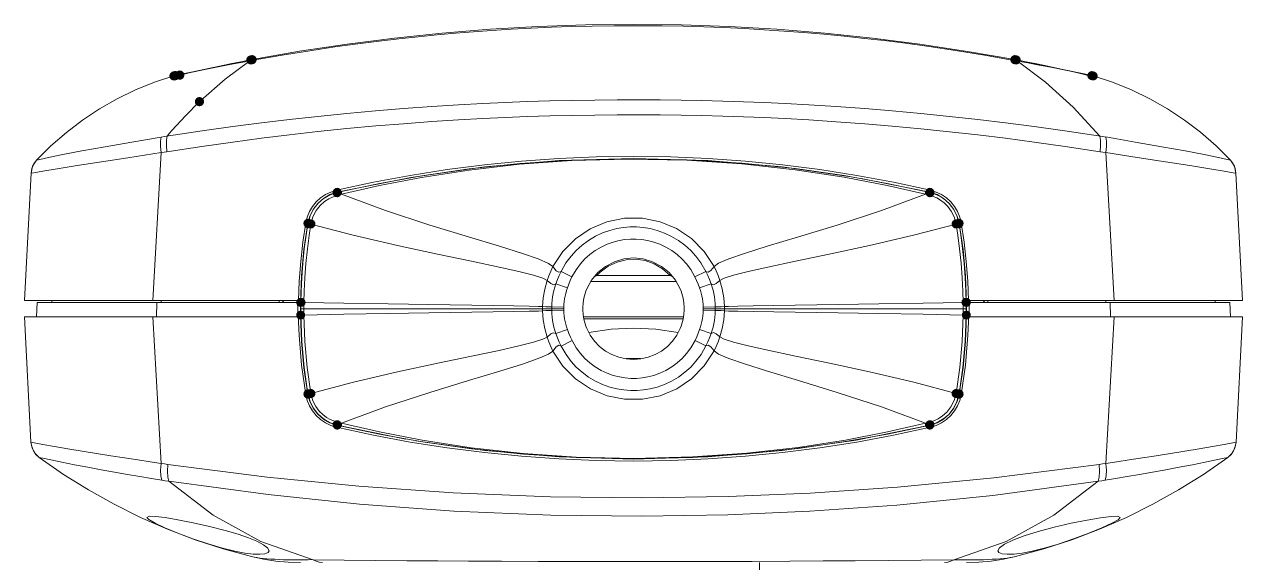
# Model space of a CAD drawing. Header units: millimetres. Extents: x 0 to 260, y 22 to 203.
# Drawn here: x 52.81 to 87.15, y 65.13 to 80.3 of the extents above; entities that cross this region are included whole.
import ezdxf

# ---------------------------------------------------------------- set-up
doc = ezdxf.new("R2010")
doc.units = ezdxf.units.MM

msp = doc.modelspace()

# ---------------------------------------------------------------- hatches: boundary and pattern name
h = msp.add_hatch(color=7)
edge = h.paths.add_edge_path()
edge.add_arc((59.19156, 79.298236), 0.129519, 0, 360)
h = msp.add_hatch(color=7)
edge = h.paths.add_edge_path()
edge.add_arc((59.226697, 79.304762), 0.12961, 0, 360)
h = msp.add_hatch(color=7)
edge = h.paths.add_edge_path()
edge.add_arc((80.733759, 79.304762), 0.129519, 0, 360)
h = msp.add_hatch(color=7)
edge = h.paths.add_edge_path()
edge.add_arc((80.768896, 79.298236), 0.129519, 0, 360)
h = msp.add_hatch(color=7)
edge = h.paths.add_edge_path()
edge.add_arc((57.018273, 78.845481), 0.125932, 0, 360)
h = msp.add_hatch(color=7)
edge = h.paths.add_edge_path()
edge.add_arc((57.020495, 78.846186), 0.125514, 0, 360)
h = msp.add_hatch(color=7)
edge = h.paths.add_edge_path()
edge.add_arc((57.02935, 78.848021), 0.13105, 0, 360)
h = msp.add_hatch(color=7)
edge = h.paths.add_edge_path()
edge.add_arc((57.031749, 78.84922), 0.131661, 0, 360)
h = msp.add_hatch(color=7)
edge = h.paths.add_edge_path()
edge.add_arc((57.045507, 78.852854), 0.128047, 0, 360)
h = msp.add_hatch(color=7)
edge = h.paths.add_edge_path()
edge.add_arc((57.054291, 78.854759), 0.127965, 0, 360)
h = msp.add_hatch(color=7)
edge = h.paths.add_edge_path()
edge.add_arc((57.063323, 78.856981), 0.130168, 0, 360)
h = msp.add_hatch(color=7)
edge = h.paths.add_edge_path()
edge.add_arc((57.187853, 78.870598), 0.130431, 0, 360)
h = msp.add_hatch(color=7)
edge = h.paths.add_edge_path()
edge.add_arc((82.903025, 78.855676), 0.127435, 0, 360)
h = msp.add_hatch(color=7)
edge = h.paths.add_edge_path()
edge.add_arc((82.908916, 78.8543), 0.126555, 0, 360)
h = msp.add_hatch(color=7)
edge = h.paths.add_edge_path()
edge.add_arc((82.915442, 78.852748), 0.127606, 0, 360)
h = msp.add_hatch(color=7)
edge = h.paths.add_edge_path()
edge.add_arc((82.938726, 78.846362), 0.126187, 0, 360)
h = msp.add_hatch(color=7)
edge = h.paths.add_edge_path()
edge.add_arc((82.942359, 78.845339), 0.126187, 0, 360)
h = msp.add_hatch(color=7)
edge = h.paths.add_edge_path()
edge.add_arc((57.742667, 78.122004), 0.130574, 0, 360)
h = msp.add_hatch(color=7)
edge = h.paths.add_edge_path()
edge.add_arc((61.621811, 75.556498), 0.129816, 0, 360)
h = msp.add_hatch(color=7)
edge = h.paths.add_edge_path()
edge.add_arc((61.624633, 75.566199), 0.127174, 0, 360)
h = msp.add_hatch(color=7)
edge = h.paths.add_edge_path()
edge.add_arc((78.335646, 75.566199), 0.127174, 0, 360)
h = msp.add_hatch(color=7)
edge = h.paths.add_edge_path()
edge.add_arc((78.338468, 75.556498), 0.129816, 0, 360)
h = msp.add_hatch(color=7)
edge = h.paths.add_edge_path()
edge.add_arc((60.799663, 74.692969), 0.127089, 0, 360)
h = msp.add_hatch(color=7)
edge = h.paths.add_edge_path()
edge.add_arc((60.802344, 74.687218), 0.128058, 0, 360)
h = msp.add_hatch(color=7)
edge = h.paths.add_edge_path()
edge.add_arc((60.806753, 74.681574), 0.127972, 0, 360)
h = msp.add_hatch(color=7)
edge = h.paths.add_edge_path()
edge.add_arc((60.808482, 74.691734), 0.12806, 0, 360)
h = msp.add_hatch(color=7)
edge = h.paths.add_edge_path()
edge.add_arc((60.885035, 74.674624), 0.127969, 0, 360)
h = msp.add_hatch(color=7)
edge = h.paths.add_edge_path()
edge.add_arc((79.07528, 74.67473), 0.127969, 0, 360)
h = msp.add_hatch(color=7)
edge = h.paths.add_edge_path()
edge.add_arc((79.151797, 74.691734), 0.12806, 0, 360)
h = msp.add_hatch(color=7)
edge = h.paths.add_edge_path()
edge.add_arc((79.153526, 74.681574), 0.127972, 0, 360)
h = msp.add_hatch(color=7)
edge = h.paths.add_edge_path()
edge.add_arc((79.157971, 74.687148), 0.127969, 0, 360)
h = msp.add_hatch(color=7)
edge = h.paths.add_edge_path()
edge.add_arc((79.160617, 74.692792), 0.127174, 0, 360)
h = msp.add_hatch(color=7)
edge = h.paths.add_edge_path()
edge.add_arc((60.596039, 72.464824), 0.126824, 0, 360)
h = msp.add_hatch(color=7)
edge = h.paths.add_edge_path()
edge.add_arc((60.605211, 72.465036), 0.128751, 0, 360)
h = msp.add_hatch(color=7)
edge = h.paths.add_edge_path()
edge.add_arc((79.355068, 72.465882), 0.128498, 0, 360)
h = msp.add_hatch(color=7)
edge = h.paths.add_edge_path()
edge.add_arc((79.364417, 72.464824), 0.126824, 0, 360)
h = msp.add_hatch(color=7)
edge = h.paths.add_edge_path()
edge.add_arc((60.595863, 72.105167), 0.126824, 0, 360)
h = msp.add_hatch(color=7)
edge = h.paths.add_edge_path()
edge.add_arc((79.364417, 72.105167), 0.126824, 0, 360)
h = msp.add_hatch(color=7)
edge = h.paths.add_edge_path()
edge.add_arc((60.799662, 69.877199), 0.127174, 0, 360)
h = msp.add_hatch(color=7)
edge = h.paths.add_edge_path()
edge.add_arc((60.802308, 69.882844), 0.127969, 0, 360)
h = msp.add_hatch(color=7)
edge = h.paths.add_edge_path()
edge.add_arc((60.806753, 69.888418), 0.127972, 0, 360)
h = msp.add_hatch(color=7)
edge = h.paths.add_edge_path()
edge.add_arc((60.808482, 69.878434), 0.127972, 0, 360)
h = msp.add_hatch(color=7)
edge = h.paths.add_edge_path()
edge.add_arc((60.884964, 69.895261), 0.127969, 0, 360)
h = msp.add_hatch(color=7)
edge = h.paths.add_edge_path()
edge.add_arc((79.075245, 69.895367), 0.127969, 0, 360)
h = msp.add_hatch(color=7)
edge = h.paths.add_edge_path()
edge.add_arc((79.151797, 69.878434), 0.127972, 0, 360)
h = msp.add_hatch(color=7)
edge = h.paths.add_edge_path()
edge.add_arc((79.153526, 69.888594), 0.12806, 0, 360)
h = msp.add_hatch(color=7)
edge = h.paths.add_edge_path()
edge.add_arc((79.157936, 69.882949), 0.127969, 0, 360)
h = msp.add_hatch(color=7)
edge = h.paths.add_edge_path()
edge.add_arc((79.160617, 69.877199), 0.127174, 0, 360)
h = msp.add_hatch(color=7)
edge = h.paths.add_edge_path()
edge.add_arc((61.621811, 69.013493), 0.129816, 0, 360)
h = msp.add_hatch(color=7)
edge = h.paths.add_edge_path()
edge.add_arc((61.624633, 69.003792), 0.127174, 0, 360)
h = msp.add_hatch(color=7)
edge = h.paths.add_edge_path()
edge.add_arc((78.335646, 69.003792), 0.127174, 0, 360)
h = msp.add_hatch(color=7)
edge = h.paths.add_edge_path()
edge.add_arc((78.338468, 69.013493), 0.129816, 0, 360)

# ---------------------------------------------------------------- linework, layer by layer
at = {"color": 7, "lineweight": 0}
for points in [[(80.727197, 79.307126), (79.393225, 79.539794), (78.05549, 79.74144), (76.714531, 79.912065), (75.370884, 80.051669), (74.025088, 80.160252), (72.677679, 80.237816), (71.329196, 80.284361), (69.980175, 80.299886), (68.631154, 80.284394), (67.282671, 80.237884), (65.935262, 80.160356), (64.589466, 80.051812), (63.245819, 79.912251), (61.90486, 79.741675), (60.567125, 79.540084), (59.233153, 79.307478)], [(80.763357, 79.276822), (79.872593, 79.434161), (79.058735, 79.565747), (78.319312, 79.675461), (77.650799, 79.766125), (77.047549, 79.841619), (76.49404, 79.904766), (75.923951, 79.964739), (75.343632, 80.020125), (74.777424, 80.068808), (74.220035, 80.111141), (73.663351, 80.148183), (73.100318, 80.180639), (72.530935, 80.20745), (71.962962, 80.228969), (71.390757, 80.24555), (70.78786, 80.256486), (70.126049, 80.26213), (69.437074, 80.259661), (68.814068, 80.250841), (68.23269, 80.23673), (67.66366, 80.216975), (67.090396, 80.191927), (66.528068, 80.161941), (65.989024, 80.128428), (65.471146, 80.091386), (64.96491, 80.050464), (64.447385, 80.004603), (63.907282, 79.951686), (63.363651, 79.893477), (62.808379, 79.828566), (62.211126, 79.753425), (61.562015, 79.664172), (60.856107, 79.558691), (60.077526, 79.432397)], [(60.077456, 79.432538), (59.196922, 79.276963)], [(59.174168, 79.296119), (58.907821, 79.244613), (58.613252, 79.184641), (58.309157, 79.120436), (57.999066, 79.053761), (57.714021, 78.990613), (57.491066, 78.940166), (57.339724, 78.905947), (57.196496, 78.872786)], [(57.893444, 79.025997), (57.587938, 78.964614), (57.350166, 78.91593)], [(57.997337, 79.057006), (57.55954, 78.964226)], [(59.16228, 79.270613), (58.464133, 78.755205), (57.776569, 78.152308)], [(59.197064, 79.276822), (58.859808, 79.214733), (58.549716, 79.155114), (58.225866, 79.092319), (57.89355, 79.025997)], [(58.324962, 79.125586), (57.997231, 79.057147)], [(58.604679, 79.183124), (58.324926, 79.125621)], [(59.016371, 79.26578), (58.909832, 79.244613), (58.80541, 79.224152), (58.604679, 79.18323)], [(59.125238, 79.286806), (59.01623, 79.265639)], [(59.16228, 79.270613), (59.172863, 79.28543), (59.184858, 79.29566)], [(59.233259, 79.307126), (59.174345, 79.296189)], [(59.197064, 79.276822), (59.208, 79.291991), (59.219994, 79.302222)], [(80.819519, 79.28991), (80.727091, 79.307196)], [(80.763357, 79.276822), (80.752421, 79.291991), (80.740426, 79.302222)], [(81.096697, 79.215509), (80.763322, 79.276892)], [(80.798, 79.270613), (80.787416, 79.28543), (80.775422, 79.29566)], [(81.100119, 79.235124), (80.782971, 79.29686)], [(80.798, 79.270613), (81.59563, 78.674419), (82.377739, 77.963924), (83.128803, 77.151477)], [(80.914946, 79.271636), (80.819343, 79.289981)], [(81.008502, 79.253045), (80.915016, 79.271742)], [(82.620802, 78.90577), (82.472283, 78.939637), (82.255325, 78.98832), (81.975219, 79.050409), (81.662658, 79.118143), (81.350803, 79.183759), (81.049177, 79.245143)], [(82.382395, 78.962638), (82.081829, 79.023316), (81.747042, 79.089638), (81.414373, 79.154549), (81.09652, 79.21558)], [(81.277883, 79.198964), (81.100083, 79.2353)], [(81.528356, 79.147635), (81.277883, 79.19914)], [(82.089378, 79.03016), (81.528461, 79.147635)], [(82.58877, 78.924044), (82.089237, 79.03023)], [(57.01979, 78.845833), (56.471665, 78.666681), (55.938581, 78.451902), (55.422182, 78.202511), (54.924113, 77.919527), (54.446021, 77.603966), (53.98955, 77.256845), (53.556346, 76.879181), (53.148054, 76.471992)], [(57.350166, 78.915754), (57.190005, 78.88224), (57.039016, 78.850137)], [(57.181009, 78.882699), (57.070237, 78.85871)], [(57.55961, 78.964331), (57.18108, 78.88284)], [(82.613218, 78.915084), (82.382501, 78.962709)], [(82.86369, 78.864425), (82.588876, 78.924044)], [(82.770486, 78.882346), (82.613147, 78.915154)], [(82.780999, 78.868587), (82.764066, 78.872821), (82.620838, 78.905629)], [(82.94049, 78.845833), (82.92144, 78.850419), (82.770451, 78.882522)], [(82.94049, 78.845833), (82.888279, 78.858533), (82.834656, 78.866294), (82.781034, 78.868411)], [(82.899673, 78.85617), (82.862632, 78.864284)], [(82.94049, 78.845833), (82.91897, 78.851831)], [(86.812085, 76.472168), (86.403793, 76.879358), (85.970588, 77.257021), (85.514117, 77.604142), (85.036025, 77.919703), (84.537957, 78.202688), (84.021557, 78.452078), (83.488473, 78.666858), (82.940349, 78.84601)], [(82.143812, 77.298973), (81.274214, 77.419623), (80.470587, 77.523693), (79.68742, 77.617532), (78.892612, 77.706079), (78.081928, 77.788276), (77.274067, 77.861654), (76.500426, 77.924096), (75.693623, 77.981951), (74.92492, 78.029929), (74.256759, 78.066618), (73.662328, 78.094487), (73.083067, 78.117418), (72.495339, 78.136821), (71.906906, 78.15199), (71.320237, 78.162926), (70.730745, 78.170334), (70.132787, 78.173509), (69.519659, 78.172451), (68.893478, 78.166807), (68.260595, 78.156576), (67.622773, 78.141407), (66.984951, 78.121651), (66.357712, 78.097309), (65.731531, 78.068029), (65.047848, 78.030634), (64.294314, 77.983362), (63.495273, 77.926565), (62.709989, 77.863771), (61.898601, 77.79004), (61.083331, 77.70749), (60.28182, 77.61859), (59.492656, 77.523693), (58.685853, 77.419623), (57.815551, 77.298621), (56.748751, 77.138812)], [(57.737904, 78.115477), (57.348438, 77.725305), (56.96779, 77.30938)], [(57.747535, 78.128566), (57.766938, 78.147616)], [(83.135152, 76.710575), (82.14808, 76.860859), (81.276366, 76.983625), (80.47168, 77.089459), (79.687455, 77.185767), (78.891941, 77.275725), (78.080905, 77.358981), (77.272691, 77.43377), (76.49905, 77.497623), (75.692247, 77.556184), (74.923191, 77.605572), (74.25503, 77.642967), (73.660952, 77.671895), (73.082044, 77.695178), (72.494316, 77.714934), (71.906236, 77.730456), (71.319566, 77.741745), (70.730427, 77.7488), (70.132822, 77.752328), (69.520047, 77.750917), (68.893866, 77.745272), (68.260983, 77.734689), (67.623514, 77.719167), (66.986044, 77.699411), (66.359158, 77.674011), (65.73333, 77.644025), (65.049647, 77.606278), (64.295761, 77.5583), (63.496366, 77.500445), (62.71073, 77.435886), (61.899694, 77.361097), (61.084072, 77.277136), (60.281855, 77.186825), (59.491633, 77.089811), (58.683066, 76.983625), (57.811, 76.860859), (56.824986, 76.710575)], [(56.831512, 77.151547), (56.899598, 77.231275), (56.968037, 77.309239)], [(83.294502, 77.125336), (83.211247, 77.139094), (82.143741, 77.298903)], [(56.665777, 77.125336), (55.836044, 76.982814), (55.084627, 76.851228), (54.425638, 76.733047), (53.885888, 76.628625), (53.485486, 76.544311), (53.238188, 76.490689), (53.148936, 76.472344)], [(56.666483, 76.684046), (56.648491, 76.855496), (56.648138, 77.007544), (56.665777, 77.125371)], [(56.748821, 77.138777), (56.665918, 77.125371)], [(56.824951, 76.710575), (56.810134, 76.88132), (56.812251, 77.033367), (56.831301, 77.151547)], [(83.135152, 76.710575), (83.149969, 76.88132), (83.147852, 77.033367), (83.128803, 77.151547)], [(83.293797, 76.684046), (83.311788, 76.855496), (83.312141, 77.007544), (83.294502, 77.125371)], [(86.811414, 76.472521), (86.722162, 76.490865), (86.474512, 76.544135), (86.074462, 76.628449), (85.534712, 76.732871), (84.875723, 76.851051), (84.123953, 76.982638), (83.294573, 77.125513)], [(56.666659, 76.684046), (55.725095, 76.536938)], [(56.666659, 76.684046), (56.428534, 72.514213)], [(56.824951, 76.710575), (56.746281, 76.697875), (56.666553, 76.684117)], [(83.29362, 76.684046), (83.213893, 76.697805), (83.135223, 76.710505)], [(84.177646, 76.545899), (83.293585, 76.684188)], [(83.29362, 76.684046), (83.407567, 74.692616)], [(55.725095, 76.536938), (54.983909, 76.423344), (54.290701, 76.317863), (53.731548, 76.228257), (53.322326, 76.159466), (53.075734, 76.118896), (52.99389, 76.110077)], [(52.993996, 76.110077), (53.016573, 76.242016), (53.069137, 76.365135), (53.148865, 76.47238)], [(53.148159, 76.472168), (53.039063, 76.304995), (52.993996, 76.110571)], [(78.349404, 75.62536), (77.314365, 75.848851), (76.274877, 76.042542), (75.231575, 76.206435), (74.185094, 76.340529), (73.136071, 76.444824), (72.085142, 76.519321), (71.032941, 76.564019), (69.980104, 76.578919), (68.927268, 76.564019), (67.875067, 76.519321), (66.824137, 76.444824), (65.775115, 76.340529), (64.728634, 76.206435), (63.685332, 76.042542), (62.645844, 75.848851), (61.610804, 75.62536)], [(61.74867, 75.512366), (62.816881, 75.754724), (64.006095, 75.986146), (65.343123, 76.193932), (66.769051, 76.355504), (68.239076, 76.458868), (69.833984, 76.501202), (71.484278, 76.469804), (73.036148, 76.369263), (74.538628, 76.204516), (75.923281, 75.991438), (77.135778, 75.756488), (78.211751, 75.512366)], [(61.750081, 75.591247), (62.820409, 75.818083), (64.010681, 76.031513), (65.347003, 76.22413), (66.771873, 76.375472), (68.240487, 76.473544), (69.834337, 76.513761), (71.482867, 76.483774), (73.033678, 76.388524), (74.534748, 76.234008), (75.919048, 76.036805), (77.132251, 75.819141), (78.210339, 75.591247)], [(63.700342, 75.986746), (65.788787, 76.28449)], [(65.788928, 76.28442), (67.881959, 76.46222)], [(67.881817, 76.462184), (69.98014, 76.521451)], [(69.980069, 76.521416), (72.078391, 76.462149)], [(72.078462, 76.462184), (74.171492, 76.284384), (76.11812, 76.007101)], [(84.976194, 76.423238), (84.177505, 76.546004)], [(86.966284, 76.110077), (86.884439, 76.118896), (86.637495, 76.159466), (86.228978, 76.228258), (85.669473, 76.317863), (84.976264, 76.423344)], [(86.966284, 76.110077), (86.943706, 76.242016), (86.891142, 76.365135), (86.811414, 76.47238)], [(86.966284, 76.11043), (86.921217, 76.304987), (86.81212, 76.472027)], [(52.993996, 76.11043), (52.805612, 72.514213)], [(61.623787, 75.569551), (63.700237, 75.986887)], [(76.396215, 75.959547), (78.336493, 75.569727)], [(86.966284, 76.11043), (87.154667, 72.514213)], [(61.610875, 75.62536), (61.447608, 75.574609), (61.296137, 75.501464), (61.158332, 75.407904), (61.036068, 75.29591), (60.931216, 75.167462), (60.84565, 75.024541), (60.781243, 74.869127), (60.739867, 74.703199)], [(60.796276, 74.693462), (60.851662, 74.89631), (60.945854, 75.085751), (61.075323, 75.254026), (61.235484, 75.394079), (61.42034, 75.500971), (61.623893, 75.56941)], [(61.625339, 75.562672), (61.750222, 75.591247)], [(61.750081, 75.591247), (61.744437, 75.579958), (61.744084, 75.552088), (61.74867, 75.512224)], [(78.210198, 75.591247), (78.335082, 75.562672)], [(78.210198, 75.591247), (78.215843, 75.579958), (78.216196, 75.552088), (78.211609, 75.512224)], [(78.336493, 75.569551), (78.540046, 75.501112), (78.724901, 75.39422), (78.885062, 75.253815), (79.014532, 75.085892), (79.108371, 74.896451), (79.164109, 74.693604)], [(79.220307, 74.703093), (79.178945, 74.869021), (79.114573, 75.024435), (79.02905, 75.167356), (78.924238, 75.295804), (78.801997, 75.407798), (78.664186, 75.501358), (78.512666, 75.574503), (78.349299, 75.625254)], [(60.80319, 74.692439), (60.863515, 74.907987), (60.968643, 75.108364), (61.095996, 75.265351), (61.231815, 75.383178), (61.368693, 75.467845), (61.500632, 75.526053)], [(60.885846, 74.679669), (60.939468, 74.874402), (61.032954, 75.055377), (61.146902, 75.198605), (61.26861, 75.306555), (61.391377, 75.385577), (61.510263, 75.440963), (61.622446, 75.478005)], [(61.500632, 75.526124), (61.625515, 75.562813)], [(61.61846, 75.550254), (61.617401, 75.520268)], [(61.617437, 75.520268), (61.622376, 75.477934)], [(61.622411, 75.477899), (61.706725, 75.500477)], [(61.706831, 75.500653), (61.748811, 75.512295)], [(67.707827, 73.47391), (67.582944, 73.563868), (67.292961, 73.688399), (66.84705, 73.843621), (66.2057, 74.044704), (65.328341, 74.309288), (64.238611, 74.642663), (62.988014, 75.052943), (61.748705, 75.51226)], [(72.250371, 73.477684), (72.375607, 73.56729), (72.66559, 73.691468), (73.111148, 73.846337), (73.752146, 74.047068), (74.629504, 74.310946), (75.719234, 74.643615), (76.970537, 75.05319), (78.211609, 75.512507)], [(78.211574, 75.512366), (78.274016, 75.495079)], [(78.273945, 75.49515), (78.337798, 75.477864)], [(78.334941, 75.562672), (78.437952, 75.533744)], [(78.337869, 75.477899), (78.430649, 75.448619), (78.529074, 75.406638), (78.631732, 75.34843), (78.73686, 75.270466), (78.840577, 75.169219), (78.937591, 75.039396), (79.019788, 74.876766), (79.074469, 74.679563)], [(78.342843, 75.520268), (78.337904, 75.477934)], [(78.34182, 75.550254), (78.342878, 75.520268)], [(78.437916, 75.533709), (78.547277, 75.489964), (78.661577, 75.428228), (78.779052, 75.343914), (78.894764, 75.232789), (79.003772, 75.089914), (79.095494, 74.91035)], [(79.0956, 74.910491), (79.156983, 74.692122)], [(60.739796, 74.703093), (60.657384, 74.159005), (60.595907, 73.612437), (60.555398, 73.06395), (60.535891, 72.514107)], [(60.599391, 72.464824), (60.606799, 72.78056), (60.625143, 73.158032), (60.656188, 73.566196), (60.698874, 73.976124), (60.750027, 74.358182), (60.801532, 74.682032)], [(60.688961, 72.469304), (60.696016, 72.782218), (60.713302, 73.156868), (60.743289, 73.56221), (60.784916, 73.968963), (60.834305, 74.347846), (60.884047, 74.669579)], [(60.68949, 73.954816), (60.796382, 74.693533)], [(60.812151, 74.681045), (60.841431, 74.676459)], [(60.813844, 74.691064), (60.843125, 74.68683)], [(60.841608, 74.676564), (60.884294, 74.669509)], [(60.843301, 74.686901), (60.885987, 74.679493)], [(67.542481, 73.081515), (67.422889, 73.143251), (67.157953, 73.226507), (66.745908, 73.330929), (66.188519, 73.456165), (65.413114, 73.621265), (64.457792, 73.822348), (63.32855, 74.067176), (62.080069, 74.357865), (60.884153, 74.669721)], [(67.707827, 73.47391), (67.986169, 73.89689), (68.341769, 74.257782), (68.760869, 74.541063), (69.2283, 74.736149), (69.724658, 74.836337), (70.230541, 74.837043), (70.727605, 74.73756), (71.195036, 74.543179), (71.614841, 74.260251), (71.971147, 73.900418), (72.250194, 73.47779)], [(72.020924, 73.336785), (71.882988, 73.576321), (71.741171, 73.767527), (71.593004, 73.930157), (71.430021, 74.076913), (71.249399, 74.210263), (71.056077, 74.325268), (70.854641, 74.419107), (70.650735, 74.491427), (70.448946, 74.543285), (70.254213, 74.575388), (70.066182, 74.590557), (69.881679, 74.589852), (69.696471, 74.574329), (69.506677, 74.542227), (69.309474, 74.491427), (69.107685, 74.419813), (68.905896, 74.325974), (68.711516, 74.210968), (68.530893, 74.077618), (68.368263, 73.93051), (68.219391, 73.767879), (68.076163, 73.575263), (67.937521, 73.333257)], [(72.416599, 73.08529), (72.536191, 73.146673), (72.801127, 73.229929), (73.213172, 73.333645), (73.770208, 73.459234), (74.545613, 73.623629), (75.500583, 73.824006), (76.630177, 74.068129), (77.879011, 74.358465), (79.075986, 74.669615)], [(79.116978, 74.686901), (79.074292, 74.679493)], [(79.118672, 74.676564), (79.075986, 74.669509)], [(79.076127, 74.669685), (79.125163, 74.354655), (79.174199, 73.977182), (79.216179, 73.568666), (79.246518, 73.160502), (79.264157, 72.782677), (79.271213, 72.46941)], [(79.146435, 74.691064), (79.117155, 74.68683)], [(79.148129, 74.681045), (79.118848, 74.676459)], [(79.158818, 74.682103), (79.209265, 74.365309), (79.260418, 73.984661), (79.303809, 73.57297), (79.335207, 73.161278), (79.353198, 72.780984)], [(79.164004, 74.693462), (79.270895, 73.955099), (79.338629, 73.211796)], [(79.424248, 72.514107), (79.404889, 73.06395), (79.364364, 73.612437), (79.302804, 74.159005), (79.220342, 74.703093)], [(83.407497, 74.692757), (83.532027, 72.514001)], [(71.712949, 73.184844), (71.596885, 73.386632), (71.476941, 73.548557), (71.350999, 73.686494), (71.21271, 73.811377), (71.059604, 73.924619), (70.895916, 74.021632), (70.724818, 74.101713), (70.550899, 74.163449), (70.379096, 74.207546), (70.213291, 74.235063), (70.053129, 74.247763), (69.896496, 74.24741), (69.739157, 74.234005), (69.577232, 74.206488), (69.40931, 74.163449), (69.237154, 74.102419), (69.065704, 74.022338), (68.90131, 73.924971), (68.748204, 73.81173), (68.609916, 73.687199), (68.483621, 73.548557), (68.362618, 73.385574), (68.245496, 73.181669)], [(60.592511, 72.464824), (60.621439, 73.211655), (60.689525, 73.954957)], [(68.663502, 72.843108), (68.796853, 73.087583), (68.976416, 73.30313), (69.193727, 73.479872), (69.441025, 73.608988), (69.706314, 73.688363), (69.980069, 73.715174), (70.254177, 73.688363), (70.519114, 73.609341), (70.766058, 73.479872), (70.983722, 73.303483), (71.163286, 73.087583), (71.296636, 72.843108)], [(71.012191, 73.224461), (70.801862, 73.413395), (70.565359, 73.55239), (70.310609, 73.64108), (70.045536, 73.679103), (69.778065, 73.666094), (69.516121, 73.60169), (69.26763, 73.485527), (69.040516, 73.317241), (68.948088, 73.224461)], [(67.542481, 73.081515), (67.590458, 73.215218), (67.645492, 73.346451), (67.707933, 73.473804)], [(67.937451, 73.333328), (67.870423, 73.311456), (67.795634, 73.357669), (67.707792, 73.473733)], [(67.937451, 73.333328), (67.884887, 73.220792), (67.836556, 73.105433), (67.791401, 72.983725)], [(68.245602, 73.181739), (67.937274, 73.333434)], [(68.245602, 73.181739), (68.199035, 73.081903), (68.155996, 72.978892), (68.11578, 72.870589)], [(68.879508, 73.186925), (68.947947, 73.224319)], [(68.948088, 73.224461), (71.012191, 73.224461)], [(71.080595, 73.186925), (71.012156, 73.224319)], [(71.712949, 73.184844), (72.020924, 73.336891)], [(71.843512, 72.873411), (71.804001, 72.979597), (71.760256, 73.083667), (71.712984, 73.184914)], [(72.167503, 72.987112), (72.123053, 73.106351), (72.07437, 73.222767), (72.020747, 73.336714)], [(72.020924, 73.336785), (72.087246, 73.315266), (72.162388, 73.361832), (72.250229, 73.477543)], [(72.250371, 73.477684), (72.312812, 73.350332), (72.368551, 73.219098), (72.416529, 73.085396)], [(79.338664, 73.211725), (79.367944, 72.464895)], [(67.416398, 72.34495), (67.434389, 72.594011), (67.476723, 72.840603), (67.542339, 73.08155)], [(67.791542, 72.983654), (67.726631, 72.959313), (67.645139, 72.992121), (67.542481, 73.081374)], [(67.791542, 72.983654), (67.762261, 72.894049), (67.737567, 72.803032), (67.7164, 72.711663), (67.699467, 72.619235), (67.686767, 72.526102), (67.6783, 72.432263), (67.673714, 72.337718)], [(68.115744, 72.87066), (67.791542, 72.983549)], [(68.115744, 72.87066), (68.091403, 72.795165), (68.070236, 72.718965), (68.052597, 72.642412), (68.038486, 72.564801), (68.02755, 72.486837), (68.020494, 72.408168), (68.016614, 72.329146)], [(68.614749, 72.710111), (68.637326, 72.777138), (68.663432, 72.843108)], [(68.778931, 73.054633), (71.181348, 73.054633)], [(71.296777, 72.843108), (71.322882, 72.777138), (71.34546, 72.710111)], [(71.943595, 72.329428), (71.939714, 72.409156), (71.932306, 72.487825), (71.921723, 72.566495), (71.907259, 72.644459), (71.88962, 72.721364), (71.868453, 72.797917), (71.843406, 72.873411)], [(71.843512, 72.873411), (72.167362, 72.987006)], [(72.167503, 72.987112), (72.232061, 72.963123), (72.313906, 72.996284), (72.416564, 73.085184)], [(72.28653, 72.338036), (72.281944, 72.433286), (72.273125, 72.527125), (72.260425, 72.620964), (72.243139, 72.713744), (72.221972, 72.805819), (72.196925, 72.896836), (72.167644, 72.987147)], [(72.416599, 73.08529), (72.482922, 72.843284), (72.525608, 72.595281), (72.543952, 72.345162)], [(52.805577, 72.514107), (60.535996, 72.514107)], [(53.578478, 72.456887), (53.583417, 72.514037)], [(56.662532, 72.456887), (56.663943, 72.514037)], [(59.98912, 72.465847), (59.986651, 72.514178)], [(60.094177, 72.514107), (60.092414, 72.464366)], [(60.107795, 72.514107), (60.106031, 72.464718)], [(68.550508, 72.319092), (68.55968, 72.451383), (68.581199, 72.582264), (68.614713, 72.709969)], [(71.345531, 72.710111), (71.379045, 72.582052), (71.400564, 72.451172), (71.409736, 72.319233)], [(79.353304, 72.781089), (79.360713, 72.465001)], [(79.424248, 72.514107), (87.154667, 72.514107)], [(79.854213, 72.464824), (79.852449, 72.514213)], [(79.868007, 72.464471), (79.866243, 72.514213)], [(79.97377, 72.514107), (79.9713, 72.465777)], [(83.297571, 72.456887), (83.29616, 72.514037)], [(86.381802, 72.456887), (86.376863, 72.514037)], [(53.149041, 72.055884), (53.170208, 72.456993)], [(60.505516, 72.456887), (53.170208, 72.456887)], [(56.535567, 72.055884), (56.541917, 72.456993)], [(60.553741, 71.536031), (60.505411, 72.456781)], [(60.535996, 72.464824), (60.592441, 72.464824)], [(60.592511, 72.105167), (60.591453, 72.225112), (60.591453, 72.345056), (60.592511, 72.465001)], [(68.016191, 72.284978), (60.598332, 72.284978)], [(60.598367, 72.284978), (60.598367, 72.368586), (60.599073, 72.458192)], [(60.599214, 72.111694), (60.598509, 72.199182), (60.598509, 72.284907)], [(60.611103, 72.466553), (60.642853, 72.467964)], [(60.642994, 72.467929), (60.688855, 72.462637)], [(60.688784, 72.107213), (60.688079, 72.196819)], [(60.688114, 72.196784), (60.688114, 72.341775), (60.688114, 72.400689), (60.68882, 72.462778)], [(66.019574, 72.196466), (64.211235, 72.168597), (63.061532, 72.150252), (61.814463, 72.129086), (60.688749, 72.107213)], [(64.211059, 72.40143), (63.061356, 72.419774), (61.814287, 72.440941), (60.688926, 72.462813)], [(67.416398, 72.34495), (67.303156, 72.349889), (67.034339, 72.355886), (66.606773, 72.364), (66.019751, 72.373525), (64.211059, 72.401395)], [(67.416398, 72.224688), (67.303156, 72.220102), (67.034339, 72.214105), (66.606773, 72.205991), (66.019751, 72.196466)], [(67.415692, 72.284978), (67.415692, 72.305086), (67.416045, 72.324842), (67.416398, 72.34495)], [(67.416398, 72.224688), (67.416045, 72.245149), (67.415692, 72.264905), (67.415692, 72.285013)], [(67.543504, 71.485372), (67.477181, 71.727025), (67.434495, 71.975027), (67.416504, 72.224794)], [(67.673749, 72.337718), (67.589082, 72.335954), (67.50371, 72.338424), (67.416574, 72.345127)], [(67.673749, 72.232273), (67.589082, 72.234037), (67.50371, 72.231215), (67.416574, 72.224865)], [(67.673749, 72.337718), (67.673396, 72.311613), (67.673044, 72.285154)], [(67.673044, 72.284978), (67.673044, 72.25852), (67.673749, 72.232414)], [(67.673749, 72.232273), (67.678335, 72.137023), (67.687155, 72.042831), (67.699855, 71.948993), (67.717141, 71.856565), (67.738307, 71.76449), (67.763355, 71.673473), (67.792635, 71.583162)], [(68.016684, 72.329075), (67.673784, 72.337542)], [(68.016684, 72.240881), (67.673784, 72.232414)], [(68.016191, 72.284978), (68.016191, 72.263106), (68.016543, 72.240881)], [(68.016684, 72.329075), (68.016332, 72.307203), (68.016332, 72.284978)], [(68.016684, 72.240881), (68.020565, 72.161153), (68.027973, 72.082131), (68.038557, 72.003814), (68.053021, 71.92585), (68.070659, 71.848945), (68.091826, 71.772392), (68.116521, 71.696897)], [(68.550155, 72.284978), (68.550155, 72.302264), (68.550508, 72.319198)], [(68.550508, 72.2509), (68.550155, 72.268186), (68.550155, 72.285119)], [(68.614749, 71.859881), (68.581235, 71.988292), (68.559715, 72.11882), (68.550543, 72.250759)], [(71.409772, 72.2509), (71.400599, 72.118608), (71.37908, 71.98808), (71.345566, 71.860022)], [(71.409772, 72.319092), (71.410124, 72.302158), (71.410124, 72.284872)], [(71.410124, 72.284978), (71.410124, 72.268045), (71.409772, 72.250759)], [(71.844888, 71.700707), (71.869229, 71.775849), (71.890043, 71.851696), (71.907682, 71.928602), (71.921793, 72.005508), (71.932729, 72.083824), (71.939785, 72.162141), (71.943666, 72.241163)], [(71.943595, 72.329428), (72.286495, 72.337895)], [(71.943595, 72.241234), (71.943948, 72.263106), (71.943948, 72.284978)], [(71.943595, 72.241234), (72.286495, 72.232767)], [(71.944089, 72.284978), (71.944089, 72.307203), (71.943736, 72.329428)], [(71.944089, 72.284978), (79.361947, 72.284978)], [(72.169055, 71.58736), (72.197983, 71.677318), (72.22303, 71.767982), (72.243844, 71.859352), (72.260777, 71.951427), (72.273477, 72.04456), (72.281944, 72.138399), (72.28653, 72.232591)], [(72.28653, 72.338036), (72.371197, 72.336272), (72.456569, 72.338741), (72.543705, 72.345444)], [(72.28653, 72.232626), (72.286883, 72.258731), (72.286883, 72.284837)], [(72.28653, 72.232626), (72.371197, 72.23439), (72.456569, 72.23192), (72.543705, 72.225217)], [(72.287059, 72.284978), (72.287059, 72.311436), (72.286707, 72.337895)], [(72.543882, 72.225394), (72.52589, 71.976686), (72.483909, 71.730447), (72.418293, 71.489852)], [(72.543882, 72.345268), (72.657123, 72.349854), (72.92594, 72.356204), (73.353507, 72.364318), (73.940529, 72.373843)], [(72.543882, 72.345268), (72.544234, 72.325159), (72.544587, 72.305051), (72.544587, 72.284943)], [(72.544587, 72.284978), (72.544587, 72.26487), (72.544234, 72.245114), (72.543882, 72.225359)], [(72.543882, 72.225394), (72.657123, 72.220455), (72.92594, 72.214458), (73.353507, 72.206344), (73.940529, 72.196819), (75.749221, 72.168949)], [(73.940705, 72.373878), (75.749044, 72.401395), (76.898747, 72.419739), (78.145816, 72.441259), (79.27153, 72.462778)], [(75.749221, 72.168879), (76.898923, 72.150182), (78.14564, 72.129015), (79.271354, 72.107143)], [(79.27146, 72.462743), (79.272165, 72.373137)], [(79.272165, 72.373172), (79.272165, 72.228181), (79.272165, 72.169267), (79.27146, 72.107178)], [(79.317109, 72.467929), (79.271601, 72.462637)], [(79.349177, 72.466906), (79.317074, 72.467964)], [(79.361912, 72.284978), (79.361912, 72.20137), (79.360854, 72.111764)], [(79.360889, 72.458298), (79.361594, 72.370809), (79.361947, 72.285084)], [(79.367768, 72.464824), (79.424212, 72.464824)], [(79.367768, 72.464824), (79.368826, 72.34488), (79.368826, 72.224935), (79.367768, 72.104991)], [(79.406538, 71.536031), (79.454869, 72.456781)], [(86.790212, 72.456887), (79.454904, 72.456887)], [(83.424712, 72.055884), (83.418363, 72.456993)], [(86.811238, 72.055884), (86.790071, 72.456993)], [(52.805577, 72.055884), (60.526471, 72.055884)], [(52.805577, 72.055884), (52.990785, 68.523873)], [(56.428428, 72.055884), (56.664084, 67.925915)], [(60.523967, 72.105167), (60.592406, 72.105167)], [(60.621439, 71.358619), (60.592511, 72.105097)], [(60.599391, 72.10552), (60.611032, 72.103051), (60.643135, 72.101287), (60.688996, 72.100934)], [(60.628001, 71.363769), (60.599426, 72.105308)], [(60.884153, 69.900306), (60.781494, 70.630909), (60.716231, 71.365039), (60.689067, 72.100934)], [(68.570157, 72.055884), (71.390263, 72.055884)], [(68.579965, 71.995947), (71.380315, 71.995947)], [(68.663502, 71.726884), (68.637397, 71.792853), (68.614819, 71.859881)], [(71.345531, 71.859881), (71.322953, 71.793206), (71.296847, 71.726884)], [(79.271319, 72.10104), (79.243802, 71.365145), (79.178891, 70.631368), (79.076232, 69.900412)], [(79.360889, 72.105167), (79.331961, 71.363628), (79.264933, 70.624206), (79.158747, 69.887959)], [(79.367768, 72.105167), (79.33884, 71.358689), (79.270754, 70.615034)], [(79.360889, 72.109295), (79.349247, 72.106825), (79.317144, 72.104709), (79.271636, 72.108236)], [(79.367768, 72.105167), (79.436207, 72.105167)], [(79.433737, 72.055884), (87.154632, 72.055884)], [(83.531851, 72.055884), (83.296196, 67.925915)], [(87.154702, 72.055884), (86.969494, 68.523873)], [(60.553741, 71.536031), (60.622224, 70.698757), (60.739655, 69.867039)], [(67.543504, 71.485372), (67.423912, 71.423636), (67.158623, 71.340733), (66.746931, 71.236664), (66.189895, 71.111427), (65.414843, 70.947033), (64.459873, 70.746302), (63.330631, 70.50218), (62.081798, 70.211844), (60.884118, 69.900341)], [(67.7926, 71.583232), (67.728042, 71.607221), (67.64655, 71.574413), (67.543539, 71.485513)], [(67.709732, 71.09266), (67.647291, 71.220365), (67.591552, 71.351246), (67.543574, 71.485301)], [(67.7926, 71.583232), (67.838108, 71.461877), (67.886439, 71.346166), (67.939356, 71.23363)], [(68.116591, 71.696933), (67.792741, 71.583338)], [(68.116591, 71.696933), (68.157161, 71.58863), (68.200552, 71.485619), (68.247119, 71.38543)], [(69.980069, 70.854923), (69.772283, 70.870445), (69.568377, 70.916306), (69.372939, 70.990742), (69.190552, 71.092695), (69.0251, 71.220753), (68.880461, 71.371389), (68.759105, 71.541428), (68.663502, 71.726989)], [(71.240615, 71.619392), (70.61256, 71.710673), (69.98014, 71.741101), (69.347719, 71.710673), (68.719665, 71.619392)], [(71.296777, 71.726884), (71.201174, 71.541675), (71.079819, 71.371284), (70.934827, 71.220647), (70.769727, 71.092589), (70.587341, 70.990636), (70.392255, 70.9162), (70.187996, 70.870339), (69.98021, 70.854817)], [(71.714995, 71.389275), (71.762267, 71.490875), (71.805659, 71.594945), (71.844817, 71.700778)], [(71.844888, 71.700707), (72.169091, 71.587466)], [(72.023323, 71.238039), (72.076592, 71.352339), (72.125276, 71.468756), (72.16902, 71.587289)], [(72.169055, 71.58736), (72.233614, 71.612054), (72.315458, 71.579246), (72.418116, 71.489993)], [(72.418152, 71.489852), (72.370527, 71.356149), (72.315141, 71.224916), (72.253052, 71.097563)], [(72.418152, 71.489852), (72.537743, 71.427763), (72.802679, 71.344508), (73.214724, 71.240438), (73.772113, 71.114849), (74.547166, 70.949397), (75.502488, 70.748313), (76.631729, 70.503486), (77.879857, 70.212444), (79.076127, 69.900236)], [(79.220307, 69.866898), (79.338047, 70.698748), (79.406574, 71.53589)], [(60.796276, 69.876529), (60.689384, 70.614893), (60.621298, 71.358548)], [(60.801462, 69.887888), (60.695276, 70.624136), (60.627895, 71.363911)], [(67.939356, 71.233559), (67.873033, 71.255431), (67.797892, 71.208512), (67.709697, 71.092801)], [(68.247154, 71.385465), (67.939179, 71.233418)], [(67.939356, 71.233559), (68.077292, 70.99367), (68.219108, 70.802465), (68.367628, 70.639834), (68.530611, 70.493079), (68.711233, 70.359729), (68.904908, 70.244723), (69.106344, 70.150884), (69.31025, 70.078212), (69.512039, 70.026706), (69.706419, 69.994604), (69.89445, 69.979434), (70.078953, 69.98014), (70.263456, 69.995662), (70.45325, 70.027765), (70.650453, 70.078565), (70.852242, 70.150179), (71.054383, 70.244017), (71.248764, 70.359376), (71.429739, 70.492726), (71.592722, 70.639834), (71.741594, 70.802817), (71.884469, 70.995787), (72.023464, 71.238145)], [(68.247154, 71.385465), (68.363571, 71.183676), (68.483515, 71.021399), (68.609457, 70.883462), (68.747746, 70.758579), (68.900851, 70.645337), (69.064893, 70.547971), (69.23599, 70.46789), (69.40991, 70.406507), (69.582065, 70.36241), (69.747518, 70.334893), (69.907679, 70.322193), (70.06396, 70.322899), (70.220946, 70.335951), (70.382518, 70.363468), (70.550793, 70.406507), (70.722949, 70.467537), (70.894399, 70.547618), (71.059146, 70.645337), (71.212251, 70.758579), (71.35054, 70.883462), (71.476835, 71.021751), (71.59819, 71.18544), (71.71496, 71.389346)], [(71.714995, 71.389275), (72.023323, 71.237934)], [(72.023323, 71.238039), (72.089998, 71.259912), (72.165139, 71.213698), (72.252981, 71.097634)], [(67.709732, 71.09266), (67.584496, 71.003054), (67.294513, 70.878876), (66.848602, 70.724007), (66.207957, 70.523276), (65.330952, 70.259399), (64.241221, 69.926729), (62.990271, 69.517154), (61.748494, 69.057485)], [(72.252946, 71.097457), (71.974604, 70.674124), (71.619357, 70.313232), (71.200257, 70.029599), (70.732826, 69.83416), (70.236468, 69.733619), (69.729879, 69.732913), (69.233168, 69.832396), (68.765385, 70.026777), (68.345226, 70.309705), (67.988921, 70.669891), (67.709874, 71.092519)], [(70.178507, 70.879053), (69.781984, 70.879053)], [(72.252946, 71.097457), (72.378182, 71.007499), (72.667812, 70.882969), (73.113724, 70.727394), (73.755074, 70.52631), (74.632079, 70.261727), (75.72181, 69.928352), (76.972407, 69.517366), (78.211715, 69.058049)], [(79.270789, 70.61514), (79.163898, 69.876423)], [(60.739796, 69.866898), (60.781172, 69.700985), (60.84558, 69.545606), (60.931146, 69.402728), (61.035997, 69.27432), (61.158262, 69.162348), (61.296066, 69.068782), (61.447538, 68.995589), (61.610804, 68.944737)], [(61.623787, 69.000441), (61.420234, 69.069232), (61.235026, 69.175771), (61.075217, 69.316529), (60.945748, 69.484099), (60.851909, 69.673541), (60.79617, 69.876388)], [(60.864679, 69.659818), (60.803296, 69.877834)], [(60.812151, 69.888947), (60.841431, 69.893533)], [(60.813844, 69.878928), (60.843125, 69.883514)], [(60.841608, 69.893392), (60.884294, 69.900447)], [(60.843301, 69.883408), (60.885987, 69.890464)], [(61.622411, 69.092092), (61.52963, 69.121373), (61.431205, 69.163353), (61.328547, 69.221562), (61.223419, 69.299526), (61.119702, 69.401126), (61.022689, 69.530948), (60.940491, 69.693578), (60.885811, 69.890428)], [(79.164004, 69.876529), (79.108617, 69.673682), (79.014426, 69.48424), (78.884956, 69.315965), (78.724795, 69.175912), (78.53994, 69.069373), (78.336387, 69.000582)], [(79.074398, 69.890322), (79.022187, 69.69947), (78.929406, 69.517789), (78.815459, 69.373503), (78.693398, 69.264848), (78.569926, 69.18512), (78.450687, 69.129381), (78.337798, 69.091986)], [(78.349404, 68.944631), (78.512671, 68.995483), (78.664143, 69.068677), (78.801947, 69.162243), (78.924212, 69.274214), (79.029063, 69.402622), (79.114629, 69.5455), (79.179036, 69.700879), (79.220413, 69.866792)], [(79.157089, 69.877905), (79.098175, 69.666238), (78.994459, 69.465508), (78.866753, 69.30711), (78.730581, 69.188577), (78.592997, 69.102852), (78.460353, 69.044291)], [(79.116978, 69.883408), (79.074292, 69.890464)], [(79.118672, 69.893392), (79.075986, 69.900447)], [(79.146435, 69.878928), (79.117155, 69.883514)], [(79.148129, 69.889264), (79.118848, 69.893497)], [(61.522328, 69.0366), (61.412967, 69.079992), (61.298667, 69.142081), (61.181192, 69.226042), (61.065481, 69.337167), (60.956472, 69.480042), (60.86475, 69.659959)], [(61.61846, 69.019737), (61.617401, 69.049724)], [(61.617437, 69.049688), (61.622376, 69.092022)], [(61.686158, 69.074841), (61.622305, 69.092127)], [(61.748529, 69.057626), (61.686087, 69.074912)], [(61.750081, 68.978745), (61.744437, 68.990034), (61.743731, 69.017903), (61.74867, 69.057767)], [(78.211574, 69.057979), (77.144069, 68.81562), (75.955208, 68.584198), (74.623119, 68.376765), (73.179905, 68.213429), (71.656963, 68.108301), (69.992558, 68.068437), (68.359196, 68.105831), (66.871885, 68.205315), (65.405388, 68.367593), (64.023205, 68.581023), (62.817763, 68.814915), (61.748494, 69.057626)], [(78.210198, 68.978745), (78.215843, 68.990034), (78.216548, 69.017903), (78.211609, 69.05812)], [(78.253625, 69.069338), (78.211645, 69.058049)], [(78.337692, 69.092092), (78.253731, 69.069514)], [(78.460318, 69.044185), (78.335082, 69.007496)], [(78.342666, 69.049688), (78.337728, 69.092022)], [(78.34182, 69.019737), (78.342525, 69.049724)], [(61.625339, 69.00732), (61.522328, 69.0366)], [(61.610875, 68.944631), (62.645914, 68.721203), (63.685403, 68.527565), (64.728705, 68.363718), (65.775185, 68.229661), (66.824208, 68.125394), (67.875138, 68.050918), (68.927338, 68.006233), (69.980175, 67.991337), (71.033012, 68.006233), (72.085212, 68.050918), (73.136142, 68.125394), (74.185165, 68.229661), (75.231645, 68.363718), (76.274947, 68.527565), (77.314436, 68.721203), (78.349475, 68.944631)], [(63.564241, 68.610445), (61.623963, 69.000264)], [(61.750081, 68.978745), (61.625198, 69.00732)], [(78.210198, 68.978745), (77.140576, 68.752261), (75.951009, 68.538831), (74.619273, 68.346567), (73.177118, 68.193461), (71.655587, 68.093625), (69.992593, 68.055878), (68.360643, 68.091156), (66.874743, 68.186053), (65.409304, 68.3381), (64.027473, 68.535656), (62.821326, 68.751909), (61.74994, 68.978745)], [(78.336493, 69.000441), (76.260043, 68.583104)], [(78.334941, 69.00732), (78.210057, 68.978745)], [(56.664225, 67.925915), (56.350253, 67.971423), (56.002414, 68.022929), (55.628822, 68.079373), (55.239003, 68.138992), (54.840011, 68.202492), (54.434317, 68.268815), (54.030386, 68.336548), (53.651856, 68.40287), (53.325536, 68.46249), (53.084942, 68.508351), (52.99075, 68.524226)], [(52.99075, 68.523979), (53.011525, 68.398054), (53.059057, 68.281224), (53.130996, 68.177557), (53.224994, 68.091121)], [(53.226194, 68.090944), (53.105191, 68.20983), (53.024405, 68.358702), (52.990891, 68.524508)], [(67.881817, 68.107807), (65.788787, 68.28596), (63.842159, 68.56289)], [(76.259937, 68.583246), (74.171492, 68.285854)], [(86.969529, 68.524332), (86.874985, 68.508457), (86.634743, 68.462596), (86.308071, 68.402623), (85.929893, 68.336654), (85.525963, 68.268568), (85.120268, 68.202598), (84.721277, 68.139098), (84.331457, 68.079126), (83.957866, 68.023034), (83.609674, 67.971529), (83.296054, 67.926021)], [(86.734086, 68.090944), (86.855088, 68.20983), (86.935874, 68.358702), (86.969388, 68.524508)], [(86.735285, 68.091262), (86.829433, 68.177499), (86.901355, 68.2811), (86.948804, 68.397996), (86.969529, 68.52412)], [(53.224994, 68.091262), (53.909268, 67.617097), (54.614476, 67.177407), (55.339296, 66.7728), (56.082406, 66.403881), (56.842483, 66.071261), (57.618202, 65.775546), (58.408243, 65.517343), (59.211281, 65.297262)], [(56.678901, 67.453933), (56.386095, 67.502617), (56.060834, 67.557297), (55.711231, 67.616917), (55.346106, 67.680769), (54.972514, 67.747092), (54.592926, 67.816589), (54.215806, 67.888203), (53.861264, 67.958758), (53.553289, 68.022611), (53.323278, 68.072), (53.226264, 68.09105)], [(69.980069, 68.048576), (67.881747, 68.107842)], [(72.078462, 68.107807), (69.98014, 68.04854)], [(74.171351, 68.285924), (72.078321, 68.107772)], [(80.749069, 65.297297), (81.551992, 65.517379), (82.341949, 65.775581), (83.117619, 66.071296), (83.877679, 66.403917), (84.620806, 66.772835), (85.345676, 67.177443), (86.050967, 67.617133), (86.735356, 68.091297)], [(86.734086, 68.090944), (86.637072, 68.071894), (86.407061, 68.022858), (86.099086, 67.958652), (85.744544, 67.88845), (85.367072, 67.816836), (84.987836, 67.746986), (84.613891, 67.680664), (84.249119, 67.616811), (83.899516, 67.557191), (83.574255, 67.502511), (83.281449, 67.453827)], [(56.678901, 67.453933), (56.652442, 67.572114), (56.647503, 67.735803), (56.664084, 67.92595)], [(56.852009, 67.896634), (56.758522, 67.910745), (56.664331, 67.925915)], [(56.874551, 67.42363), (56.846329, 67.542163), (56.838568, 67.706557), (56.851973, 67.896705)], [(83.108271, 67.896634), (80.13506, 67.51634), (77.425374, 67.254579), (74.965101, 67.089126), (72.651232, 66.992818), (70.219535, 66.954717), (67.63826, 66.983998), (64.896824, 67.094417), (62.232646, 67.279273), (59.655604, 67.53539), (56.852079, 67.896634)], [(83.085728, 67.42363), (83.113951, 67.542163), (83.121712, 67.706557), (83.108306, 67.896705)], [(83.296019, 67.925915), (83.201827, 67.910745), (83.108341, 67.896634)], [(83.281379, 67.453933), (83.307837, 67.572114), (83.312776, 67.735803), (83.296196, 67.92595)], [(56.874551, 67.42363), (56.777184, 67.438094), (56.678759, 67.453969)], [(83.085552, 67.42363), (80.113399, 67.024638), (77.406535, 66.750882), (74.951555, 66.578374), (72.64333, 66.478185), (70.218688, 66.438674), (67.645174, 66.469013), (64.910441, 66.584019), (62.251555, 66.776988), (59.677335, 67.044746), (56.874516, 67.42363)], [(56.874551, 67.42363), (58.128676, 66.467602), (59.47664, 65.728532)], [(83.085552, 67.42363), (81.831427, 66.467602), (80.483463, 65.728885)], [(83.281379, 67.453933), (83.183307, 67.438058), (83.085587, 67.423594)], [(56.261353, 66.404208), (56.323442, 66.434194), (56.500183, 66.429961), (56.774997, 66.396799), (57.136242, 66.336827), (57.567689, 66.251808), (58.025947, 66.149502), (58.462686, 66.03873), (58.836631, 65.928663), (59.127672, 65.828122), (59.362269, 65.730755), (59.545008, 65.633036), (59.661778, 65.542372), (59.703758, 65.465466)], [(59.021557, 65.399285), (58.737218, 65.45326), (58.387968, 65.538985), (57.988271, 65.65646), (57.555412, 65.802157), (57.134901, 65.959143), (56.770482, 66.109427), (56.488965, 66.24066), (56.316809, 66.340143), (56.261423, 66.404349)], [(80.256592, 65.465431), (80.303864, 65.547981), (80.440389, 65.648522), (80.671458, 65.763528), (80.993897, 65.885942), (81.390772, 66.008709), (81.844444, 66.127947), (82.319636, 66.236603), (82.770486, 66.326561), (83.151839, 66.391472), (83.443586, 66.428161), (83.632322, 66.434511), (83.698644, 66.404172)], [(83.69875, 66.404208), (83.643011, 66.339649), (83.469798, 66.239813), (83.184047, 66.106816), (82.814336, 65.954769), (82.388181, 65.796019), (81.957439, 65.652086), (81.560564, 65.536022), (81.21837, 65.452413), (80.938264, 65.399144)], [(59.476816, 65.728638), (60.945783, 65.212172)], [(80.483287, 65.728991), (79.01432, 65.212172)], [(59.254108, 65.370357), (59.021627, 65.399285)], [(59.211034, 65.297297), (59.280884, 65.28248), (59.358847, 65.269428), (59.444925, 65.257786), (59.538059, 65.247202), (59.638953, 65.23803), (59.747961, 65.229916), (59.865084, 65.222155), (59.988556, 65.216511), (60.115909, 65.211572), (60.2482, 65.208044), (60.385078, 65.205575), (60.525131, 65.204516)], [(59.21121, 65.297297), (59.551437, 65.223919), (59.895202, 65.171179), (60.241547, 65.139341), (60.589513, 65.128669)], [(59.703688, 65.465431), (59.677229, 65.413925), (59.590093, 65.378647), (59.445807, 65.363478), (59.254249, 65.370181)], [(79.370696, 65.128846), (79.718662, 65.139467), (80.065007, 65.171223), (80.408772, 65.223947), (80.748999, 65.297473)], [(79.43409, 65.204622), (79.574496, 65.205681), (79.712079, 65.20815), (79.845429, 65.211678), (79.97384, 65.216264), (80.097312, 65.222614), (80.214082, 65.229669), (80.322737, 65.238136), (80.422926, 65.247308), (80.515707, 65.257539), (80.601785, 65.269533), (80.679749, 65.282586), (80.749246, 65.297403)], [(80.709276, 65.370675), (80.519129, 65.363266), (80.374137, 65.37773), (80.284532, 65.412303), (80.256662, 65.465572)], [(80.93837, 65.399285), (80.709417, 65.37071)], [(60.52499, 65.204622), (60.666806, 65.204975)], [(60.666736, 65.204975), (60.808552, 65.207444), (60.945783, 65.212383)], [(60.945818, 65.212207), (61.822471, 65.200918), (62.706885, 65.190687), (63.592004, 65.182926), (64.459485, 65.176224), (65.328024, 65.171285), (66.260063, 65.166699), (67.290174, 65.163171), (68.422591, 65.160701), (69.641085, 65.159996), (70.901207, 65.160349), (72.148629, 65.162112), (73.329729, 65.165287), (74.38771, 65.169874), (75.324335, 65.175518), (76.230621, 65.181868), (77.160543, 65.189982), (78.092229, 65.200212)], [(60.945995, 65.212207), (61.032778, 65.165993), (61.119561, 65.138124), (61.20705, 65.128951)], [(73.53487, 61.875282), (73.53487, 65.128951)], [(78.092229, 65.200142), (79.014391, 65.212136)], [(79.013967, 65.212207), (78.927537, 65.165993), (78.840401, 65.138124), (78.753264, 65.128951)], [(79.014461, 65.212207), (79.150633, 65.207268), (79.292097, 65.204799)], [(79.291956, 65.204975), (79.434126, 65.204622)]]:
    msp.add_lwpolyline(points, dxfattribs=at)

doc.saveas('drawing.dxf')
